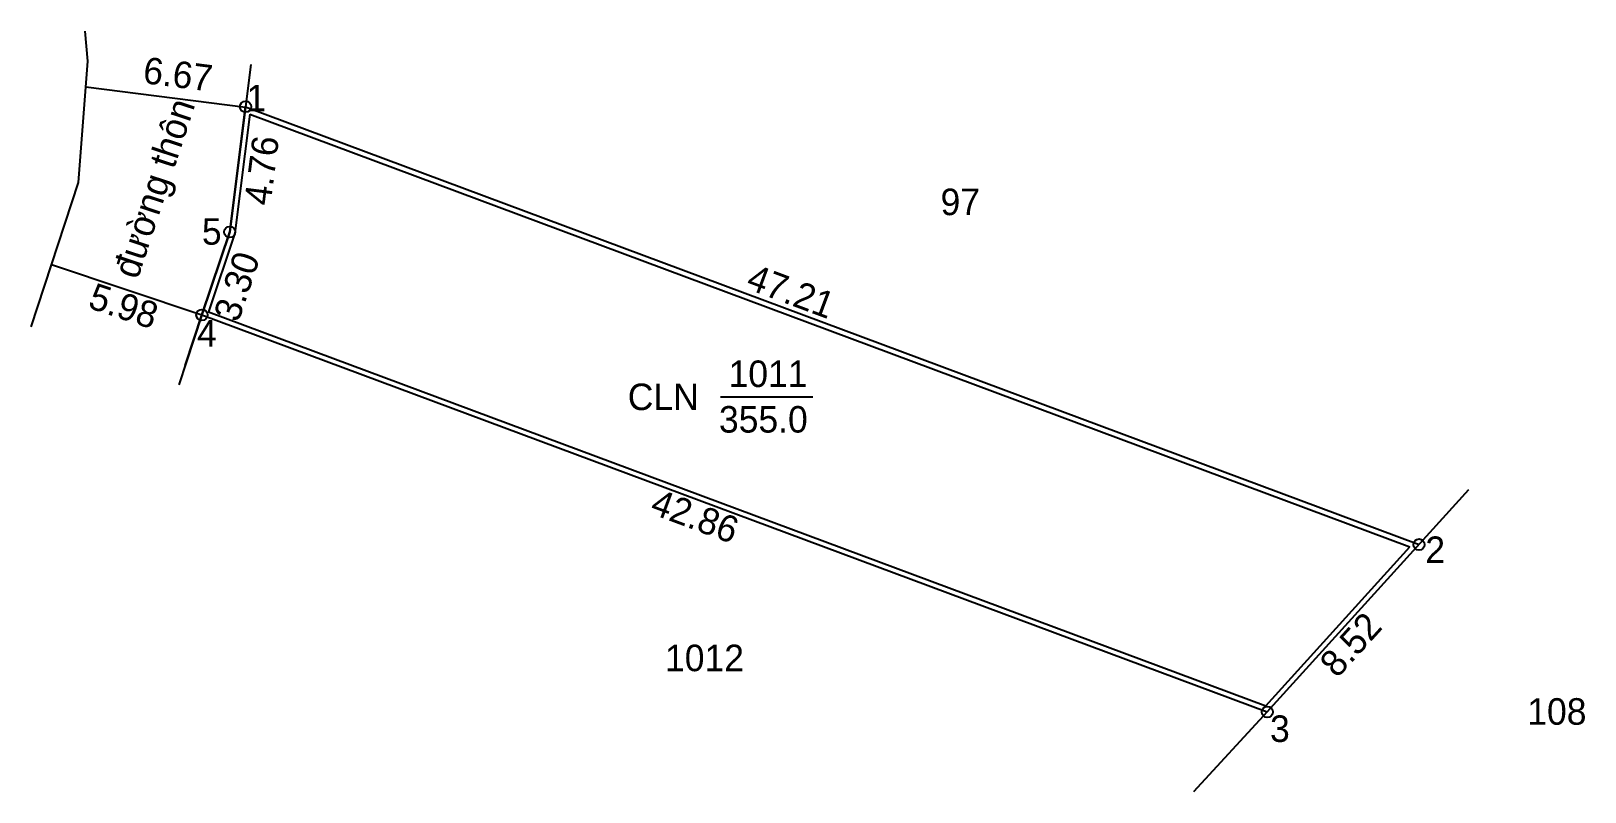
# Model space of a CAD drawing. Extents: x 547628 to 547686.5, y 1837576 to 1837604.7.
import ezdxf

# ---------------------------------------------------------------- set-up
doc = ezdxf.new("R2010")
doc.units = 0
for name, color, linetype in [('CanhThua', 7, 'Continuous'), ('ChieuDaiCanhThua', 7, 'Continuous'), ('Level 1', 7, 'Continuous'), ('Level 2', 7, 'Continuous'), ('Level 23', 7, 'Continuous'), ('MocDinhThua', 7, 'Continuous'), ('NhanDiaChinhThua', 7, 'Continuous'), ('RauThua', 7, 'Continuous'), ('SoHieuDinhThua', 7, 'Continuous'), ('TenChuLanCan', 7, 'Continuous')]:
    doc.layers.add(name, color=color, linetype=linetype)

msp = doc.modelspace()

# ---------------------------------------------------------------- linework, layer by layer
at = {"layer": 'CanhThua'}
for p, q in [((547636.259, 1837603.447), (547635.46, 1837597.13)), ((547630.035, 1837602.596), (547636.055, 1837601.835)), ((547635.46, 1837597.13), (547636.057, 1837601.852)), ((547636.057, 1837601.852), (547680.29, 1837585.35)), ((547636.224, 1837601.576), (547679.944, 1837585.266)), ((547634.41, 1837594.003), (547635.46, 1837597.13)), ((547635.46, 1837597.13), (547634.41, 1837594.003)), ((547628.743, 1837595.906), (547634.41, 1837594.003)), ((547634.41, 1837594.003), (547674.571, 1837579.04)), ((547674.571, 1837579.04), (547682.168, 1837587.422))]:
    msp.add_line(p, q, dxfattribs=at)
at = {"layer": 'Level 1'}
msp.add_lwpolyline([(547627.972, 1837593.559), (547629.76, 1837599), (547630.11, 1837603.57), (547630.005, 1837604.703)], dxfattribs=at)
at = {"layer": 'Level 2'}
msp.add_lwpolyline([(547636.224, 1837601.576), (547635.656, 1837597.085), (547634.661, 1837594.123), (547674.514, 1837579.275), (547679.944, 1837585.266)], dxfattribs=at)
at = {"layer": 'Level 23'}
msp.add_line((547633.785, 1837592.102), (547634.41, 1837594.003), dxfattribs=at)
at = {"layer": 'MocDinhThua'}
for centre in [(547636.057, 1837601.852), (547635.46, 1837597.13), (547634.41, 1837594.003), (547680.29, 1837585.35), (547674.571, 1837579.04)]:
    msp.add_circle(centre, 0.211, dxfattribs=at)
at = {"layer": 'NhanDiaChinhThua'}
msp.add_line((547653.965, 1837590.917), (547657.441, 1837590.917), dxfattribs=at)
at = {"layer": 'RauThua'}
for p, q in [((547634.41, 1837594.003), (547633.542, 1837591.363)), ((547674.571, 1837579.04), (547671.792, 1837576.026))]:
    msp.add_line(p, q, dxfattribs=at)

# ---------------------------------------------------------------- texts
at = {"layer": 'CanhThua'}
for s, rotation, p in [('6.67', 352.79435, (547632.155, 1837602.745)), ('5.98', 341.43872, (547630.072, 1837594.286))]:
    msp.add_text(s, height=1, rotation=rotation, dxfattribs=at).set_placement(p)
at = {"layer": 'ChieuDaiCanhThua'}
for s, rotation, p in [('4.76', 82.79435, (547636.995, 1837598.097)), ('3.30', 71.43872, (547635.784, 1837593.691)), ('47.21', 339.54097, (547654.879, 1837595.012)), ('42.86', 339.56584, (547651.259, 1837586.537)), ('8.52', 47.81275, (547677.205, 1837580.282))]:
    msp.add_text(s, height=1, rotation=rotation, dxfattribs=at).set_placement(p)
at = {"layer": 'Level 1'}
msp.add_text('đường thôn', height=1, rotation=71.81004, dxfattribs=at).set_placement((547631.992, 1837595.314))
at = {"layer": 'NhanDiaChinhThua'}
for s, p in [('1011', (547654.264, 1837591.287)), ('CLN', (547650.464, 1837590.417)), ('355.0', (547653.902, 1837589.569))]:
    msp.add_text(s, height=1, dxfattribs=at).set_placement(p)
at = {"layer": 'SoHieuDinhThua'}
for s, p in [('1', (547636.091, 1837601.676)), ('5', (547634.412, 1837596.651)), ('4', (547634.227, 1837592.814)), ('2', (547680.528, 1837584.654)), ('3', (547674.674, 1837577.909))]:
    msp.add_text(s, height=1, dxfattribs=at).set_placement(p)
at = {"layer": 'TenChuLanCan'}
for s, p in [('97', (547662.255, 1837597.765)), ('1012', (547651.869, 1837580.576)), ('108', (547684.371, 1837578.558))]:
    msp.add_text(s, height=1, dxfattribs=at).set_placement(p)

doc.saveas('drawing.dxf')
